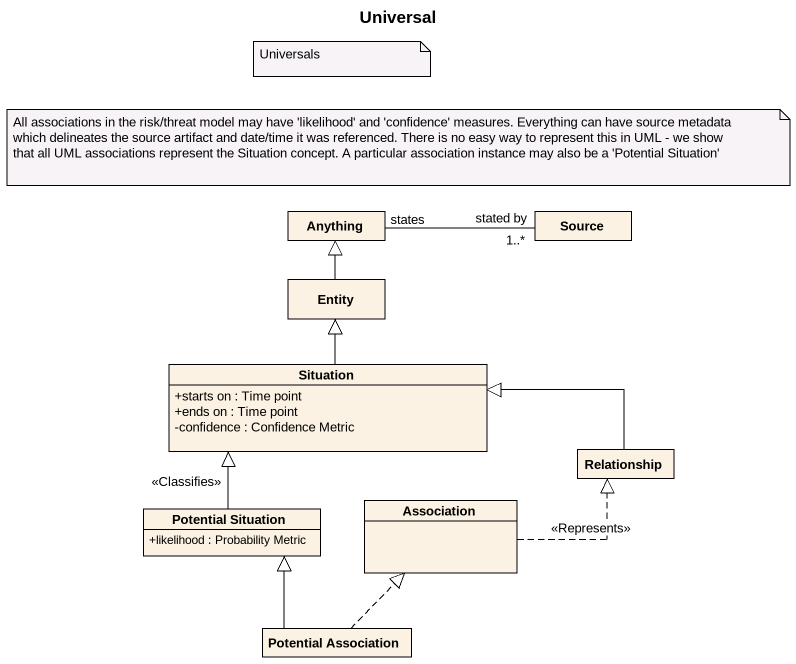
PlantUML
@startuml
title Universal
hide circle
hide empty members
skinparam classAttributeIconSize 0
class Anything
class Source
class "Entity" as Entity_
class Situation {
  +starts on : Time point
  +ends on : Time point
  -confidence : Confidence Metric
}
class Relationship
class "Potential Situation" as Potential_Situation {
  +likelihood : Probability Metric
}
class Association
class "Potential Association" as Potential_Association
Source "stated by\n1..*" -left- "states" Anything
Entity_ -up-|> Anything
Situation -up-|> Entity_
Relationship -left-|> Situation
Potential_Situation -up-|> Situation : <<Classifies>>
Association .right.|> Relationship : <<Represents>>
Potential_Association -up-|> Potential_Situation
Potential_Association .up.|> Association
note as N1
  Universals
end note
note as N2
  All associations in the risk/threat model may have 'likelihood' and 'confidence' measures. Everything can have source metadata which delineates the source artifact and date/time it was referenced. There is no easy way to represent this in UML - we show that all UML associations represent the Situation concept. A particular association instance may also be a 'Potential Situation'
end note
@enduml
